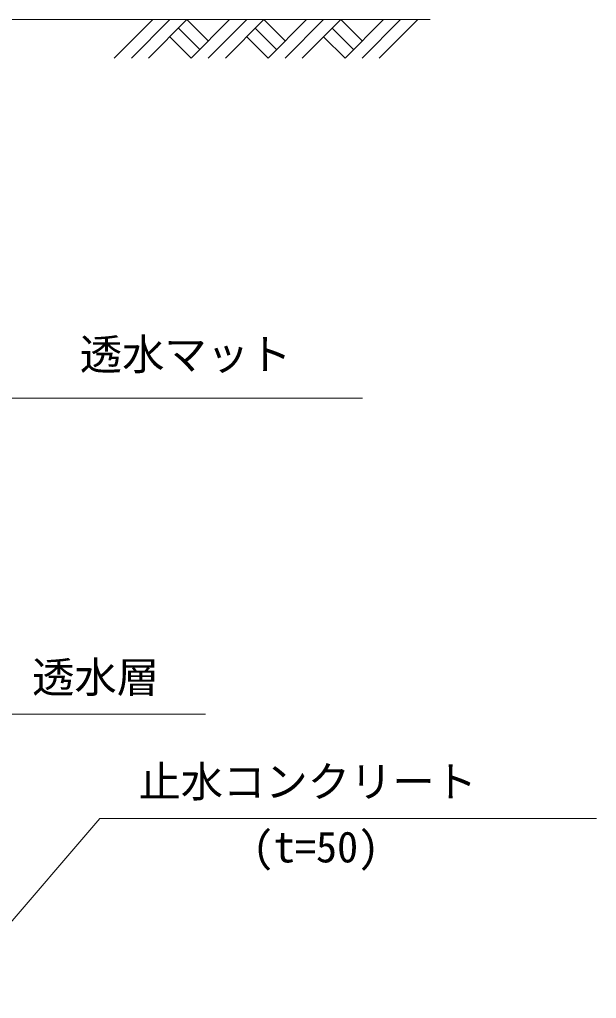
# Model space of a CAD drawing. Units: millimetres, scale not verified. Extents: x 0 to 252300, y 59400 to 118800.
# Drawn here: x 64492 to 69264, y 79492 to 87591 of the extents above; entities that cross this region are included whole.
import ezdxf
from ezdxf.enums import TextEntityAlignment as Align

# ---------------------------------------------------------------- set-up
doc = ezdxf.new("R2010")
doc.units = ezdxf.units.MM
doc.header["$LTSCALE"] = 300
for name, color, linetype, lineweight in [('D-DCR', 7, 'Continuous', 18), ('D-STR', 1, 'Continuous', 18), ('D-STR-HTXT', 7, 'Continuous', 18)]:
    doc.layers.add(name, color=color, linetype=linetype, lineweight=lineweight)
doc.styles.add('ＭＳ ゴシック', font='')
doc.styles.get('ＭＳ ゴシック').set_extended_font_data('MS Gothic')

msp = doc.modelspace()

# ---------------------------------------------------------------- linework, layer by layer
at = {"layer": 'D-DCR'}
for p, q in [((65274.9, 87272.5), (65593.1, 87590.7)), ((65416.4, 87272.5), (65734.6, 87590.7)), ((65557.8, 87272.5), (65876, 87590.7)), ((65876, 87590.7), (66052.7, 87413.9)), ((65911.3, 87272.5), (66229.5, 87590.7)), ((66052.7, 87272.5), (66370.9, 87590.7)), ((66194.2, 87272.5), (66512.4, 87590.7)), ((66512.4, 87590.7), (66689.1, 87413.9)), ((66547.7, 87272.5), (66865.9, 87590.7)), ((66689.1, 87272.5), (67007.3, 87590.7)), ((66830.6, 87272.5), (67148.8, 87590.7)), ((67148.8, 87590.7), (67325.5, 87413.9)), ((67184.1, 87272.5), (67502.3, 87590.7)), ((67325.5, 87272.5), (67643.7, 87590.7)), ((67467, 87272.5), (67785.2, 87590.7)), ((65805.3, 87520), (65982, 87343.2)), ((66441.7, 87520), (66618.4, 87343.2)), ((67078.1, 87520), (67254.8, 87343.2)), ((65734.6, 87449.3), (65911.3, 87272.5)), ((66370.9, 87449.3), (66547.7, 87272.5)), ((67007.3, 87449.3), (67184.1, 87272.5))]:
    msp.add_line(p, q, dxfattribs=at)
at = {"layer": 'D-STR'}
msp.add_line((62088.5, 87590.7), (67888.5, 87590.7), dxfattribs=at)
at = {"layer": 'D-STR-HTXT'}
for p, q in [((63153.9, 84458.3), (67327.8, 84458.3)), ((64275.6, 81844.7), (66029.9, 81844.7)), ((63879.7, 79492.5), (65155.2, 80980.9)), ((65155.2, 80980.9), (69263.7, 80980.9))]:
    msp.add_line(p, q, dxfattribs=at)

# ---------------------------------------------------------------- texts
at = {"layer": 'D-STR-HTXT', "color": 1, "style": 'ＭＳ ゴシック'}
for s, p in [('透水マット', (64990.1, 84615.6)), ('透水層', (64595.6, 81944.7)), ('止水コンクリート', (65475.2, 81080.9)), ('(t=50)', (66419.9, 80540.8))]:
    msp.add_text(s, height=256.6, dxfattribs=at).set_placement(p, align=Align.BOTTOM_LEFT)

doc.saveas('drawing.dxf')
